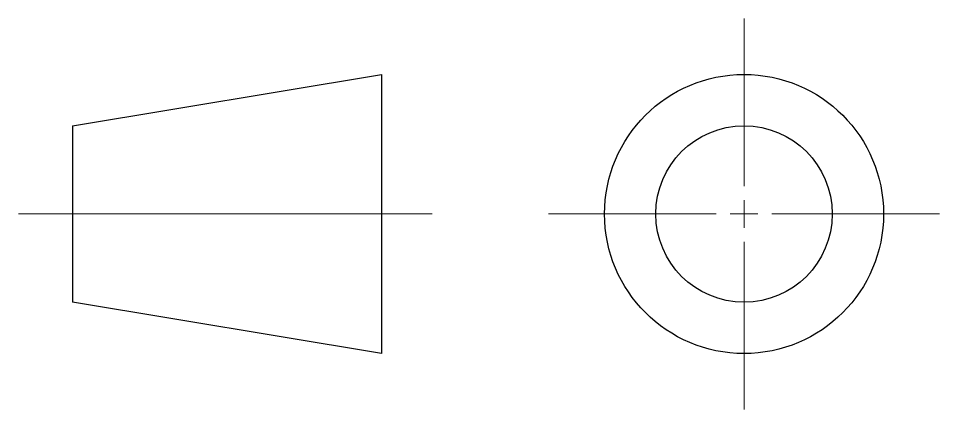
# Paper-space layout 'A3 horizontal' of a CAD drawing. Header units: millimetres. Extents: x 0 to 410, y 0 to 287.
# Drawn here: x 330.4 to 363.41, y 82.64 to 96.66 of the extents above; entities that cross this region are included whole.
import ezdxf

# ---------------------------------------------------------------- set-up
doc = ezdxf.new("R2010")
doc.units = ezdxf.units.MM
doc.linetypes.add('ACAD_ISO10W100', pattern=[18, 12, -3, 0, -3])
doc.layers.add('Ejes', color=1, linetype='ACAD_ISO10W100', lineweight=15)

# ---------------------------------------------------------------- blocks, each defined once
blk = doc.blocks.new('*U27')
at = {"layer": 'Ejes', "color": 0, "ltscale": 0.4, "transparency": 16777216}
for p, q in [((0, 0.1), (0, 0.7009)), ((-0.7009, 0), (-0.1, 0)), ((0.1, 0), (0.7009, 0)), ((0, -0.7009), (0, -0.1))]:
    blk.add_line(p, q, dxfattribs=at)
at = {"layer": 'Ejes', "color": 0, "linetype": 'Continuous', "ltscale": 0.4, "transparency": 16777216}
for p, q in [((0, -0.05), (0, 0.05)), ((-0.05, 0), (0.05, 0))]:
    blk.add_line(p, q, dxfattribs=at)
blk = doc.blocks.new('*U28')
at = {"layer": 'Ejes', "color": 0, "ltscale": 0.4, "transparency": 16777216}
blk.add_line((-0.7474, 0), (0.7349, 0), dxfattribs=at)
blk = doc.blocks.new('Símbolo Sistema Europea (primer ángulo)')
for p, q in [((-1.5068, 0.3161), (-0.3997, 0.5)), ((-0.3997, 0.5), (-0.3997, -0.5)), ((-1.5068, 0.3161), (-1.5068, -0.3161)), ((-0.3997, -0.5), (-1.5068, -0.3161))]:
    blk.add_line(p, q)
for radius in [0.5, 0.3161]:
    blk.add_circle((0.8997, 0), radius)
at = {"layer": 'Ejes', "ltscale": 0.4}
for name, p in [('*U27', (0.8997, 0)), ('*U28', (-0.9532, 0))]:
    blk.add_blockref(name, p, dxfattribs=at)

psp = doc.layouts.new('A3 horizontal')

# ---------------------------------------------------------------- block references
at = {"xscale": 10, "yscale": 10, "zscale": 10}
psp.add_blockref('Símbolo Sistema Europea (primer ángulo)', (347.41, 89.647), dxfattribs=at)

doc.saveas('drawing.dxf')
